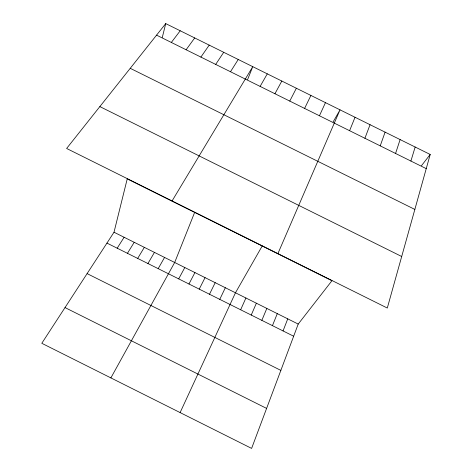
<?xml version="1.0" encoding="UTF-8"?>
<svg xmlns="http://www.w3.org/2000/svg" width="472" height="472" viewBox="0 0 472 472"><rect width="100%" height="100%" fill="white"/><g stroke="black" fill="none" stroke-linecap="round" stroke-linejoin="round"><path stroke-width="0.71" d="M114.012 232.23L127.239 178.858L331.952 280.722L298.215 324.069L251.611 448.4L41.796 343.291L114.012 232.23L298.215 324.069M162.303 37.412L165.725 23.6L430.204 154.468L387.3 308.039L66.623 148.468L165.725 23.6M410.9 161.052L415.159 147.022M395.56 153.459L400.12 139.576M380.231 145.872L385.087 132.142M364.909 138.284L370.06 124.702M283.053 330.931L287.749 318.854M194.647 212.4L174.681 262.479L110.879 377.901M247.588 79.632L252.756 66.664L172.079 200.942M272.444 325.645L277.288 313.638M349.599 130.703L355.038 117.274M261.842 320.352L266.827 308.422M251.24 315.066L256.367 303.207M277.902 253.6L340.029 109.846L333.102 121.965M240.649 309.779L245.918 297.997M319.444 115.776L325.468 102.642M180.115 412.581L235.463 292.787L262.196 246.012M219.775 299.372L225.327 287.731M304.599 108.424L310.912 95.438M209.503 294.245L215.191 282.675M199.231 289.124L205.06 277.625M289.767 101.079L296.363 88.24M188.965 284.002L194.93 272.574M178.699 278.881L184.8 267.524M274.934 93.739L281.819 81.042M158.185 268.645L164.563 257.435M260.113 86.405L267.282 73.85M147.931 263.535L154.444 252.39M137.682 258.42L144.332 247.346M127.434 253.311L134.219 242.307M230.495 71.738L238.236 59.478M117.192 248.201L124.118 237.268M215.692 64.41L223.716 52.298M200.901 57.088L209.208 45.117M186.115 49.766L194.706 37.943M171.336 42.45L180.215 30.768M421.461 165.707L430.204 154.468M156.568 35.14L426.245 168.646M130.237 68.316L414.853 209.432M99.858 106.595L401.702 256.508M106.949 243.092L293.661 336.223M87.102 273.613L280.858 370.384M65.018 307.579L266.603 408.404"/></g></svg>
